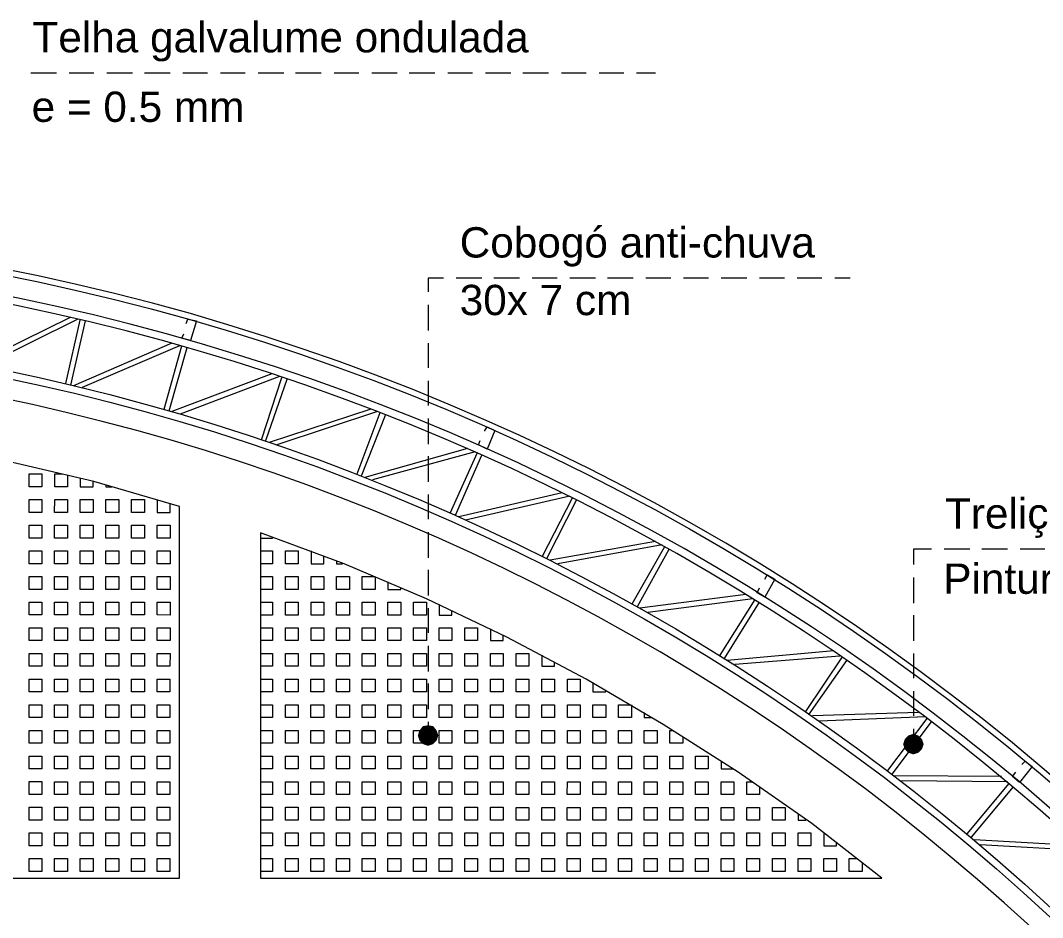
# Model space of a CAD drawing. Extents: x 3377 to 3790, y 1673 to 1846.
# Drawn here: x 3527.57 to 3532.64, y 1742.78 to 1747.22 of the extents above; entities that cross this region are included whole.
import ezdxf

# ---------------------------------------------------------------- set-up
doc = ezdxf.new("R2010")
doc.units = 0
doc.header["$LTSCALE"] = 2
doc.header["$PDMODE"] = 32
doc.layers.add('LCL - COTAS', color=30, linetype='Continuous')
doc.layers.add('PDF7_Text', color=7, linetype='Continuous')
doc.layers.add('PDF7_0', color=7, linetype='Continuous', true_color=0xc6c6c6)
doc.layers.add('PDF7_04-DETALHE', color=7, linetype='Continuous', true_color=0xc6c6c6)
doc.styles.add('Annotative', font='arial.ttf')
doc.styles.add('PDF Arial', font='arial.ttf')
doc.styles.add('ROMANS', font='arial.ttf')
doc.dimstyles.new('1-150', dxfattribs={"dimscale": 1.5, "dimtxt": 0.15, "dimasz": 0.1, "dimexe": 0.05, "dimexo": 0.1, "dimgap": 0.03, "dimtad": 1, "dimzin": 5, "dimdsep": 46, "dimtxsty": 'ROMANS', "dimblk": 'OBLIQUE', "dimcen": 0, "dimse1": 1, "dimse2": 1, "dimclrd": 256, "dimclre": 256, "dimclrt": 2, "dimadec": 0, "dimazin": 0, "dimtfac": 1, "dimtofl": 0, "dimtmove": 2, "dimatfit": 3, "dimldrblk": 'OBLIQUE', "dimfxl": 0.04, "dimtolj": 1, "dimtzin": 1, "dimarcsym": 0})

# ---------------------------------------------------------------- blocks, each defined once
blk = doc.blocks.new('_Oblique')
at = {"color": 0, "linetype": 'ByBlock', "lineweight": -2}
blk.add_line((-0.5, -0.5), (0.5, 0.5), dxfattribs=at)
blk = doc.blocks.new('*D907')
at = {"layer": 'Defpoints', "color": 0, "transparency": 16777216}
for p in [(3525.315, 1746.2033), (3544.1505, 1746.2033), (3543.6616, 1739.3724)]:
    blk.add_point(p, dxfattribs=at)
at = {"layer": 'LCL - COTAS', "lineweight": -2, "transparency": 16777216}
blk.add_line((3544.1505, 1739.3724), (3544.1505, 1746.2033), dxfattribs=at)
at = {"layer": 'LCL - COTAS', "lineweight": -2, "transparency": 16777216, "xscale": 0.15, "yscale": 0.15, "zscale": 0.15}
for p, rotation in [((3544.1505, 1746.2033), 90), ((3544.1505, 1739.3724), 270)]:
    blk.add_blockref('_Oblique', p, dxfattribs=dict(at, rotation=rotation))
at = {"layer": 'LCL - COTAS', "color": 2, "transparency": 16777216, "insert": (3543.9905, 1742.7879), "char_height": 0.225, "attachment_point": 5, "rotation": 90, "style": 'Annotative'}
blk.add_mtext('\\A1;6.83', dxfattribs=at)

msp = doc.modelspace()

# ---------------------------------------------------------------- linework, layer by layer
at = {"layer": 'PDF7_0', "color": 7, "lineweight": 0}
msp.add_lwpolyline([(3535.3855, 1740.0119), (3535.4109, 1740.0246, 0.281336), (3525.315, 1746.2033, 0.281573), (3515.2182, 1740.026), (3515.2436, 1740.0133, -0.281686), (3525.315, 1746.1737, -0.281456)], format="xyb", close=True, dxfattribs=at)
for points in [[(3535.1359, 1740.2658, 0.27384), (3525.315, 1746.0721, 0.27384), (3515.4933, 1740.2672), (3515.8402, 1740.0725, -0.27356), (3525.3149, 1745.6743, -0.273821), (3534.7846, 1740.0712), (3534.7381, 1740.1558), (3535.0893, 1740.3547), (3535.1359, 1740.2658), (3535.212, 1740.0712)], [(3535.0851, 1740.2828, 0.272189), (3525.315, 1746.0383, 0.272189), (3515.5441, 1740.2841), (3515.8276, 1740.1233, -0.272462), (3525.3149, 1745.7124), (3525.315, 1746.0383), (3525.3149, 1745.7124, -0.272294), (3534.8016, 1740.122)], [(3535.1866, 1740.0712), (3534.7846, 1740.0712), (3534.6704, 1740.0712, 0.272283), (3525.3149, 1745.5728, 0.272349), (3515.9545, 1740.0725), (3515.8402, 1740.0725), (3515.4425, 1740.0725)]]:
    msp.add_lwpolyline(points, format="xyb", dxfattribs=at)
for points in [[(3527.82, 1745.7503), (3527.346, 1745.5176)], [(3527.8581, 1745.7419), (3527.3883, 1745.5092)], [(3527.7988, 1745.4245), (3527.8708, 1745.7376)], [(3527.8242, 1745.4161), (3527.8961, 1745.7334)], [(3528.3955, 1745.7207), (3528.4039, 1745.7418), (3528.4462, 1745.7334), (3528.4166, 1745.6361), (3528.3743, 1745.6487), (3528.3828, 1745.6699)], [(3528.3235, 1745.6234), (3527.8369, 1745.4118)], [(3528.3616, 1745.6107), (3527.8792, 1745.4034)], [(3528.2854, 1745.2975), (3528.3743, 1745.6107)], [(3528.3108, 1745.2891), (3528.3997, 1745.6022)], [(3528.8186, 1745.471), (3528.3235, 1745.2848)], [(3528.8567, 1745.4583), (3528.3658, 1745.2721)], [(3528.7678, 1745.1452), (3528.8694, 1745.4541)], [(3528.7889, 1745.1409), (3528.8948, 1745.4456)], [(3529.3094, 1745.2975), (3528.8059, 1745.1325)], [(3529.3433, 1745.2848), (3528.844, 1745.1198)], [(3529.2417, 1744.9759), (3529.356, 1745.2805)], [(3529.2629, 1744.9674), (3529.3814, 1745.2678)], [(3529.8722, 1745.1874), (3529.8849, 1745.2086), (3529.923, 1745.1916), (3529.8849, 1745.0986), (3529.8426, 1745.1197), (3529.8511, 1745.1409)], [(3529.7876, 1745.1028), (3529.2798, 1744.959)], [(3529.8257, 1745.0859), (3529.3179, 1744.9463)], [(3529.7029, 1744.7812), (3529.8384, 1745.0816)], [(3529.7283, 1744.7727), (3529.8595, 1745.0689)], [(3530.2573, 1744.8827), (3529.7452, 1744.7643)], [(3530.2953, 1744.8658), (3529.7791, 1744.7473)], [(3530.1599, 1744.5696), (3530.308, 1744.8573)], [(3530.1811, 1744.5569), (3530.3292, 1744.8489)], [(3530.7185, 1744.6415), (3530.198, 1744.5484)], [(3530.7523, 1744.6246), (3530.2361, 1744.5315)], [(3530.6042, 1744.3326), (3530.765, 1744.6161)], [(3530.6296, 1744.3199), (3530.7862, 1744.6034)], [(3531.2601, 1744.4553), (3531.2728, 1744.4764), (3531.3109, 1744.4553), (3531.2601, 1744.3664), (3531.222, 1744.3876), (3531.2347, 1744.413)], [(3531.167, 1744.3791), (3530.6423, 1744.3114)], [(3531.2008, 1744.358), (3530.6804, 1744.2903)], [(3531.04, 1744.0787), (3531.2135, 1744.3537)], [(3531.0612, 1744.0618), (3531.2347, 1744.341)], [(3531.6028, 1744.0998), (3531.0739, 1744.0533)], [(3531.6324, 1744.0744), (3531.112, 1744.0321)], [(3531.4632, 1743.7994), (3531.6451, 1744.0702)], [(3531.4801, 1743.7867), (3531.6663, 1744.0533)], [(3532.0217, 1743.7951), (3531.497, 1743.7782)], [(3532.0556, 1743.774), (3531.5309, 1743.7528)], [(3531.8694, 1743.5074), (3532.064, 1743.7655)], [(3531.8905, 1743.4905), (3532.0852, 1743.7486)], [(3532.5337, 1743.537), (3532.5506, 1743.5539), (3532.5845, 1743.5285), (3532.521, 1743.4481), (3532.4872, 1743.4777), (3532.5041, 1743.4989)], [(3532.4321, 1743.4777), (3531.9032, 1743.482)], [(3532.4618, 1743.4523), (3531.9371, 1743.4566)], [(3532.2629, 1743.1942), (3532.4702, 1743.4439)], [(3532.284, 1743.1773), (3532.4914, 1743.4269)], [(3532.8214, 1743.1349), (3532.2967, 1743.1646)], [(3532.851, 1743.1096), (3532.3263, 1743.1392)]]:
    msp.add_lwpolyline(points, dxfattribs=at)
for points in [[(3522.264, 1744.8156), (3522.2638, 1742.9749), (3528.3614, 1742.9744), (3528.3615, 1744.8151), (3527.9384, 1744.9379), (3527.5068, 1745.0395), (3527.0752, 1745.1241), (3526.6351, 1745.1876), (3526.1993, 1745.2342), (3525.755, 1745.2639), (3525.3149, 1745.2724), (3524.8706, 1745.2639), (3524.4305, 1745.2343), (3523.9904, 1745.1878), (3523.5546, 1745.1244), (3523.1187, 1745.0398), (3522.6914, 1744.9382)], [(3531.8397, 1742.9742), (3531.4927, 1743.2451), (3531.1289, 1743.499), (3530.7565, 1743.736), (3530.3757, 1743.9602), (3529.9822, 1744.1676), (3529.5844, 1744.3581), (3529.1782, 1744.5316), (3528.7635, 1744.6839), (3528.7634, 1742.9744)]]:
    msp.add_lwpolyline(points, close=True, dxfattribs=at)
at = {"layer": 'PDF7_0', "color": 7, "transparency": 33554559}
for points in [[(3529.5928, 1743.681), (3529.5505, 1743.7064), (3529.5421, 1743.681)], [(3529.5674, 1743.7276), (3529.5928, 1743.681), (3529.5505, 1743.7064)], [(3529.5928, 1743.7318), (3529.5674, 1743.7276), (3529.5928, 1743.681)], [(3529.5928, 1743.681), (3529.6182, 1743.7276), (3529.5928, 1743.7318)], [(3529.6352, 1743.7064), (3529.5928, 1743.681), (3529.6182, 1743.7276)], [(3529.6436, 1743.681), (3529.6352, 1743.7064), (3529.5928, 1743.681)], [(3531.9963, 1743.6893), (3531.9709, 1743.6809), (3531.9963, 1743.6385)], [(3531.9963, 1743.6385), (3532.0217, 1743.6809), (3531.9963, 1743.6893)], [(3529.5421, 1743.681), (3529.5505, 1743.6556), (3529.5928, 1743.681)], [(3529.5505, 1743.6556), (3529.5928, 1743.681), (3529.5674, 1743.6387)], [(3529.5928, 1743.681), (3529.5674, 1743.6387), (3529.5928, 1743.6302)], [(3529.5928, 1743.6302), (3529.6182, 1743.6387), (3529.5928, 1743.681)], [(3529.6182, 1743.6387), (3529.5928, 1743.681), (3529.6351, 1743.6556)], [(3529.5928, 1743.681), (3529.6351, 1743.6556), (3529.6436, 1743.681)], [(3531.9963, 1743.6385), (3531.954, 1743.6639), (3531.9455, 1743.6386)], [(3531.9455, 1743.6386), (3531.954, 1743.6132), (3531.9963, 1743.6385)], [(3531.9709, 1743.6809), (3531.9963, 1743.6385), (3531.954, 1743.6639)], [(3531.954, 1743.6132), (3531.9963, 1743.6385), (3531.9709, 1743.5962)], [(3531.9963, 1743.6385), (3531.9709, 1743.5962), (3531.9963, 1743.5878)], [(3532.0386, 1743.6639), (3531.9963, 1743.6385), (3532.0217, 1743.6809)], [(3532.0471, 1743.6385), (3532.0386, 1743.6639), (3531.9963, 1743.6385)], [(3531.9963, 1743.5878), (3532.0217, 1743.5962), (3531.9963, 1743.6385)], [(3532.0217, 1743.5962), (3531.9963, 1743.6385), (3532.0386, 1743.6132)], [(3531.9963, 1743.6385), (3532.0386, 1743.6132), (3532.0471, 1743.6385)]]:
    msp.add_solid(points, dxfattribs=at)
at = {"layer": 'PDF7_04-DETALHE', "color": 7, "lineweight": 0}
for points in [[(3527.7524, 1746.9606), (3527.6254, 1746.9606)], [(3527.9385, 1746.9605), (3527.8158, 1746.9605)], [(3528.129, 1746.9605), (3528.002, 1746.9605)], [(3528.3151, 1746.9605), (3528.1882, 1746.9605)], [(3528.5013, 1746.9605), (3528.3786, 1746.9605)], [(3528.6875, 1746.9605), (3528.5648, 1746.9605)], [(3528.8779, 1746.9605), (3528.751, 1746.9605)], [(3529.0641, 1746.9605), (3528.9372, 1746.9605)], [(3529.2503, 1746.9605), (3529.1276, 1746.9605)], [(3529.4407, 1746.9604), (3529.3138, 1746.9604)], [(3529.6269, 1746.9604), (3529.5, 1746.9604)], [(3529.8131, 1746.9604), (3529.6904, 1746.9604)], [(3530.0035, 1746.9604), (3529.8766, 1746.9604)], [(3530.1897, 1746.9604), (3530.0627, 1746.9604)], [(3530.3759, 1746.9604), (3530.2532, 1746.9604)], [(3530.5621, 1746.9604), (3530.4394, 1746.9604)], [(3530.7186, 1746.9604), (3530.6255, 1746.9604)], [(3529.6692, 1745.9449), (3529.593, 1745.9449), (3529.593, 1745.8772)], [(3529.8596, 1745.9449), (3529.7326, 1745.9449)], [(3530.0458, 1745.9448), (3529.9188, 1745.9448)], [(3530.2319, 1745.9448), (3530.1092, 1745.9448)], [(3530.4224, 1745.9448), (3530.2954, 1745.9448)], [(3530.6085, 1745.9448), (3530.4816, 1745.9448)], [(3530.7947, 1745.9448), (3530.672, 1745.9448)], [(3530.9809, 1745.9448), (3530.8582, 1745.9448)], [(3531.1713, 1745.9448), (3531.0444, 1745.9448)], [(3531.3575, 1745.9448), (3531.2348, 1745.9448)], [(3531.5437, 1745.9447), (3531.421, 1745.9447)], [(3531.6833, 1745.9447), (3531.6072, 1745.9447)], [(3529.593, 1745.8137), (3529.593, 1745.6868)], [(3529.593, 1745.6233), (3529.593, 1745.5006)], [(3529.593, 1745.4371), (3529.5929, 1745.3144)], [(3529.5929, 1745.2509), (3529.5929, 1745.124)], [(3529.5929, 1745.0647), (3529.5929, 1744.9378)], [(3529.5929, 1744.8743), (3529.5929, 1744.7516)], [(3529.5929, 1744.6881), (3529.5929, 1744.5612)], [(3532.0852, 1744.6033), (3531.9964, 1744.6033), (3531.9964, 1744.5272)], [(3532.2757, 1744.6033), (3532.1487, 1744.6033)], [(3532.4618, 1744.6033), (3532.3349, 1744.6033)], [(3532.648, 1744.6033), (3532.5253, 1744.6033)], [(3529.5929, 1744.5019), (3529.5929, 1744.375)], [(3531.9964, 1744.4637), (3531.9964, 1744.3367)], [(3529.5929, 1744.3115), (3529.5929, 1744.1888)], [(3531.9964, 1744.2775), (3531.9964, 1744.1506)], [(3529.5929, 1744.1253), (3529.5929, 1743.9984)], [(3531.9963, 1744.0871), (3531.9963, 1743.9644)], [(3529.5929, 1743.9391), (3529.5928, 1743.8122)], [(3531.9963, 1743.9009), (3531.9963, 1743.7782)], [(3529.5928, 1743.7487), (3529.5928, 1743.681)], [(3531.9963, 1743.7147), (3531.9963, 1743.6385)]]:
    msp.add_lwpolyline(points, dxfattribs=at)
at = {"layer": 'PDF7_04-DETALHE', "lineweight": 0}
for points in [[(3527.6803, 1744.976), (3527.6803, 1744.9125), (3527.6168, 1744.9125), (3527.6168, 1744.976)], [(3527.6803, 1744.849), (3527.6803, 1744.7856), (3527.6168, 1744.7856), (3527.6168, 1744.849)], [(3527.8072, 1744.849), (3527.8072, 1744.7856), (3527.7437, 1744.7856), (3527.7438, 1744.849)], [(3527.9342, 1744.849), (3527.9342, 1744.7856), (3527.8707, 1744.7856), (3527.8707, 1744.849)], [(3528.0611, 1744.849), (3528.0611, 1744.7855), (3527.9976, 1744.7855), (3527.9976, 1744.849)], [(3528.1881, 1744.849), (3528.1881, 1744.7855), (3528.1246, 1744.7855), (3528.1246, 1744.849)], [(3527.6803, 1744.7221), (3527.6803, 1744.6586), (3527.6168, 1744.6586), (3527.6168, 1744.7221)], [(3527.8072, 1744.7221), (3527.8072, 1744.6586), (3527.7437, 1744.6586), (3527.7437, 1744.7221)], [(3527.9342, 1744.7221), (3527.9342, 1744.6586), (3527.8707, 1744.6586), (3527.8707, 1744.7221)], [(3528.0611, 1744.7221), (3528.0611, 1744.6586), (3527.9976, 1744.6586), (3527.9976, 1744.7221)], [(3528.188, 1744.7221), (3528.188, 1744.6586), (3528.1246, 1744.6586), (3528.1246, 1744.7221)], [(3528.315, 1744.7221), (3528.315, 1744.6586), (3528.2515, 1744.6586), (3528.2515, 1744.7221)], [(3527.6803, 1744.5952), (3527.6803, 1744.5317), (3527.6168, 1744.5317), (3527.6168, 1744.5952)], [(3527.8072, 1744.5951), (3527.8072, 1744.5317), (3527.7437, 1744.5317), (3527.7437, 1744.5951)], [(3527.9342, 1744.5951), (3527.9341, 1744.5317), (3527.8707, 1744.5317), (3527.8707, 1744.5951)], [(3528.0611, 1744.5951), (3528.0611, 1744.5317), (3527.9976, 1744.5317), (3527.9976, 1744.5951)], [(3528.188, 1744.5951), (3528.188, 1744.5316), (3528.1246, 1744.5317), (3528.1246, 1744.5951)], [(3528.315, 1744.5951), (3528.315, 1744.5316), (3528.2515, 1744.5316), (3528.2515, 1744.5951)], [(3528.9497, 1744.5951), (3528.9497, 1744.5316), (3528.8862, 1744.5316), (3528.8862, 1744.5951)], [(3527.6803, 1744.4682), (3527.6802, 1744.4047), (3527.6168, 1744.4047), (3527.6168, 1744.4682)], [(3527.8072, 1744.4682), (3527.8072, 1744.4047), (3527.7437, 1744.4047), (3527.7437, 1744.4682)], [(3527.9341, 1744.4682), (3527.9341, 1744.4047), (3527.8707, 1744.4047), (3527.8707, 1744.4682)], [(3528.0611, 1744.4682), (3528.0611, 1744.4047), (3527.9976, 1744.4047), (3527.9976, 1744.4682)], [(3528.188, 1744.4682), (3528.188, 1744.4047), (3528.1246, 1744.4047), (3528.1246, 1744.4682)], [(3528.315, 1744.4682), (3528.315, 1744.4047), (3528.2515, 1744.4047), (3528.2515, 1744.4682)], [(3528.9497, 1744.4681), (3528.9497, 1744.4047), (3528.8862, 1744.4047), (3528.8862, 1744.4681)], [(3529.0766, 1744.4681), (3529.0766, 1744.4046), (3529.0132, 1744.4046), (3529.0132, 1744.4681)], [(3529.2036, 1744.4681), (3529.2036, 1744.4046), (3529.1401, 1744.4046), (3529.1401, 1744.4681)], [(3527.6802, 1744.3413), (3527.6802, 1744.2778), (3527.6168, 1744.2778), (3527.6168, 1744.3413)], [(3527.8072, 1744.3413), (3527.8072, 1744.2778), (3527.7437, 1744.2778), (3527.7437, 1744.3413)], [(3527.9341, 1744.3412), (3527.9341, 1744.2778), (3527.8707, 1744.2778), (3527.8707, 1744.3413)], [(3528.0611, 1744.3412), (3528.0611, 1744.2778), (3527.9976, 1744.2778), (3527.9976, 1744.3412)], [(3528.188, 1744.3412), (3528.188, 1744.2778), (3528.1245, 1744.2778), (3528.1246, 1744.3412)], [(3528.315, 1744.3412), (3528.315, 1744.2777), (3528.2515, 1744.2778), (3528.2515, 1744.3412)], [(3528.9497, 1744.3412), (3528.9497, 1744.2777), (3528.8862, 1744.2777), (3528.8862, 1744.3412)], [(3529.0766, 1744.3412), (3529.0766, 1744.2777), (3529.0132, 1744.2777), (3529.0132, 1744.3412)], [(3529.2036, 1744.3412), (3529.2036, 1744.2777), (3529.1401, 1744.2777), (3529.1401, 1744.3412)], [(3529.3305, 1744.3412), (3529.3305, 1744.2777), (3529.267, 1744.2777), (3529.2671, 1744.3412)], [(3529.4575, 1744.3411), (3529.4575, 1744.2777), (3529.394, 1744.2777), (3529.394, 1744.3411)], [(3529.5844, 1744.3411), (3529.5844, 1744.2777), (3529.5209, 1744.2777), (3529.5209, 1744.3411)], [(3527.6802, 1744.2143), (3527.6802, 1744.1508), (3527.6168, 1744.1509), (3527.6168, 1744.2143)], [(3527.8072, 1744.2143), (3527.8072, 1744.1508), (3527.7437, 1744.1508), (3527.7437, 1744.2143)], [(3527.9341, 1744.2143), (3527.9341, 1744.1508), (3527.8706, 1744.1508), (3527.8707, 1744.2143)], [(3528.0611, 1744.2143), (3528.0611, 1744.1508), (3527.9976, 1744.1508), (3527.9976, 1744.2143)], [(3528.188, 1744.2143), (3528.188, 1744.1508), (3528.1245, 1744.1508), (3528.1245, 1744.2143)], [(3528.315, 1744.2143), (3528.315, 1744.1508), (3528.2515, 1744.1508), (3528.2515, 1744.2143)], [(3528.9497, 1744.2142), (3528.9497, 1744.1508), (3528.8862, 1744.1508), (3528.8862, 1744.2142)], [(3529.0766, 1744.2142), (3529.0766, 1744.1508), (3529.0132, 1744.1508), (3529.0132, 1744.2142)], [(3529.2036, 1744.2142), (3529.2036, 1744.1507), (3529.1401, 1744.1507), (3529.1401, 1744.2142)], [(3529.3305, 1744.2142), (3529.3305, 1744.1507), (3529.267, 1744.1507), (3529.267, 1744.2142)], [(3529.4575, 1744.2142), (3529.4575, 1744.1507), (3529.394, 1744.1507), (3529.394, 1744.2142)], [(3529.5844, 1744.2142), (3529.5844, 1744.1507), (3529.5209, 1744.1507), (3529.5209, 1744.2142)], [(3529.7114, 1744.2142), (3529.7113, 1744.1507), (3529.6479, 1744.1507), (3529.6479, 1744.2142)], [(3529.8383, 1744.2142), (3529.8383, 1744.1507), (3529.7748, 1744.1507), (3529.7748, 1744.2142)], [(3527.6802, 1744.0874), (3527.6802, 1744.0239), (3527.6168, 1744.0239), (3527.6168, 1744.0874)], [(3527.8072, 1744.0874), (3527.8072, 1744.0239), (3527.7437, 1744.0239), (3527.7437, 1744.0874)], [(3527.9341, 1744.0874), (3527.9341, 1744.0239), (3527.8706, 1744.0239), (3527.8706, 1744.0874)], [(3528.0611, 1744.0873), (3528.0611, 1744.0239), (3527.9976, 1744.0239), (3527.9976, 1744.0874)], [(3528.188, 1744.0873), (3528.188, 1744.0239), (3528.1245, 1744.0239), (3528.1245, 1744.0873)], [(3528.315, 1744.0873), (3528.3149, 1744.0239), (3528.2515, 1744.0239), (3528.2515, 1744.0873)], [(3528.9497, 1744.0873), (3528.9497, 1744.0238), (3528.8862, 1744.0238), (3528.8862, 1744.0873)], [(3529.0766, 1744.0873), (3529.0766, 1744.0238), (3529.0131, 1744.0238), (3529.0131, 1744.0873)], [(3529.2036, 1744.0873), (3529.2036, 1744.0238), (3529.1401, 1744.0238), (3529.1401, 1744.0873)], [(3529.3305, 1744.0873), (3529.3305, 1744.0238), (3529.267, 1744.0238), (3529.267, 1744.0873)], [(3529.4575, 1744.0873), (3529.4574, 1744.0238), (3529.394, 1744.0238), (3529.394, 1744.0873)], [(3529.5844, 1744.0872), (3529.5844, 1744.0238), (3529.5209, 1744.0238), (3529.5209, 1744.0873)], [(3529.7113, 1744.0872), (3529.7113, 1744.0238), (3529.6479, 1744.0238), (3529.6479, 1744.0872)], [(3529.8383, 1744.0872), (3529.8383, 1744.0238), (3529.7748, 1744.0238), (3529.7748, 1744.0872)], [(3529.9652, 1744.0872), (3529.9652, 1744.0237), (3529.9018, 1744.0238), (3529.9018, 1744.0872)], [(3530.0922, 1744.0872), (3530.0922, 1744.0237), (3530.0287, 1744.0237), (3530.0287, 1744.0872)], [(3527.6802, 1743.9604), (3527.6802, 1743.897), (3527.6167, 1743.897), (3527.6167, 1743.9604)], [(3527.8072, 1743.9604), (3527.8072, 1743.8969), (3527.7437, 1743.897), (3527.7437, 1743.9604)], [(3527.9341, 1743.9604), (3527.9341, 1743.8969), (3527.8706, 1743.8969), (3527.8706, 1743.9604)], [(3528.0611, 1743.9604), (3528.061, 1743.8969), (3527.9976, 1743.8969), (3527.9976, 1743.9604)], [(3528.188, 1743.9604), (3528.188, 1743.8969), (3528.1245, 1743.8969), (3528.1245, 1743.9604)], [(3528.3149, 1743.9604), (3528.3149, 1743.8969), (3528.2515, 1743.8969), (3528.2515, 1743.9604)], [(3528.9497, 1743.9603), (3528.9497, 1743.8969), (3528.8862, 1743.8969), (3528.8862, 1743.9603)], [(3529.0766, 1743.9603), (3529.0766, 1743.8969), (3529.0131, 1743.8969), (3529.0131, 1743.9603)], [(3529.2036, 1743.9603), (3529.2036, 1743.8969), (3529.1401, 1743.8969), (3529.1401, 1743.9603)], [(3529.3305, 1743.9603), (3529.3305, 1743.8968), (3529.267, 1743.8969), (3529.267, 1743.9603)], [(3529.4574, 1743.9603), (3529.4574, 1743.8968), (3529.394, 1743.8968), (3529.394, 1743.9603)], [(3529.5844, 1743.9603), (3529.5844, 1743.8968), (3529.5209, 1743.8968), (3529.5209, 1743.9603)], [(3529.7113, 1743.9603), (3529.7113, 1743.8968), (3529.6479, 1743.8968), (3529.6479, 1743.9603)], [(3529.8383, 1743.9603), (3529.8383, 1743.8968), (3529.7748, 1743.8968), (3529.7748, 1743.9603)], [(3529.9652, 1743.9603), (3529.9652, 1743.8968), (3529.9017, 1743.8968), (3529.9018, 1743.9603)], [(3530.0922, 1743.9603), (3530.0922, 1743.8968), (3530.0287, 1743.8968), (3530.0287, 1743.9603)], [(3530.2191, 1743.9603), (3530.2191, 1743.8968), (3530.1556, 1743.8968), (3530.1556, 1743.9603)], [(3530.3461, 1743.9603), (3530.3461, 1743.8968), (3530.2826, 1743.8968), (3530.2826, 1743.9603)], [(3527.6802, 1743.8335), (3527.6802, 1743.77), (3527.6167, 1743.77), (3527.6167, 1743.8335)], [(3527.8072, 1743.8335), (3527.8072, 1743.77), (3527.7437, 1743.77), (3527.7437, 1743.8335)], [(3527.9341, 1743.8335), (3527.9341, 1743.77), (3527.8706, 1743.77), (3527.8706, 1743.8335)], [(3528.061, 1743.8335), (3528.061, 1743.77), (3527.9976, 1743.77), (3527.9976, 1743.8335)], [(3528.188, 1743.8335), (3528.188, 1743.77), (3528.1245, 1743.77), (3528.1245, 1743.8335)], [(3528.3149, 1743.8334), (3528.3149, 1743.77), (3528.2515, 1743.77), (3528.2515, 1743.8334)], [(3528.9497, 1743.8334), (3528.9497, 1743.7699), (3528.8862, 1743.7699), (3528.8862, 1743.8334)], [(3529.0766, 1743.8334), (3529.0766, 1743.7699), (3529.0131, 1743.7699), (3529.0131, 1743.8334)], [(3529.2035, 1743.8334), (3529.2035, 1743.7699), (3529.1401, 1743.7699), (3529.1401, 1743.8334)], [(3529.3305, 1743.8334), (3529.3305, 1743.7699), (3529.267, 1743.7699), (3529.267, 1743.8334)], [(3529.4574, 1743.8334), (3529.4574, 1743.7699), (3529.394, 1743.7699), (3529.394, 1743.8334)], [(3529.5844, 1743.8334), (3529.5844, 1743.7699), (3529.5209, 1743.7699), (3529.5209, 1743.8334)], [(3529.7113, 1743.8333), (3529.7113, 1743.7699), (3529.6478, 1743.7699), (3529.6479, 1743.8334)], [(3529.8383, 1743.8333), (3529.8383, 1743.7699), (3529.7748, 1743.7699), (3529.7748, 1743.8333)], [(3529.9652, 1743.8333), (3529.9652, 1743.7699), (3529.9017, 1743.7699), (3529.9017, 1743.8333)], [(3530.0922, 1743.8333), (3530.0922, 1743.7699), (3530.0287, 1743.7699), (3530.0287, 1743.8333)], [(3530.2191, 1743.8333), (3530.2191, 1743.7698), (3530.1556, 1743.7698), (3530.1556, 1743.8333)], [(3530.346, 1743.8333), (3530.346, 1743.7698), (3530.2826, 1743.7698), (3530.2826, 1743.8333)], [(3530.473, 1743.8333), (3530.473, 1743.7698), (3530.4095, 1743.7698), (3530.4095, 1743.8333)], [(3527.6802, 1743.7065), (3527.6802, 1743.6431), (3527.6167, 1743.6431), (3527.6167, 1743.7065)], [(3527.8071, 1743.7065), (3527.8071, 1743.6431), (3527.7437, 1743.6431), (3527.7437, 1743.7065)], [(3527.9341, 1743.7065), (3527.9341, 1743.6431), (3527.8706, 1743.6431), (3527.8706, 1743.7065)], [(3528.061, 1743.7065), (3528.061, 1743.643), (3527.9976, 1743.643), (3527.9976, 1743.7065)], [(3528.188, 1743.7065), (3528.188, 1743.643), (3528.1245, 1743.643), (3528.1245, 1743.7065)], [(3528.3149, 1743.7065), (3528.3149, 1743.643), (3528.2514, 1743.643), (3528.2515, 1743.7065)], [(3528.9496, 1743.7065), (3528.9496, 1743.643), (3528.8862, 1743.643), (3528.8862, 1743.7065)], [(3529.0766, 1743.7064), (3529.0766, 1743.643), (3529.0131, 1743.643), (3529.0131, 1743.7065)], [(3529.2035, 1743.7064), (3529.2035, 1743.643), (3529.1401, 1743.643), (3529.1401, 1743.7064)], [(3529.3305, 1743.7064), (3529.3305, 1743.643), (3529.267, 1743.643), (3529.267, 1743.7064)], [(3529.4574, 1743.7064), (3529.4574, 1743.6429), (3529.394, 1743.643), (3529.394, 1743.7064)], [(3529.5844, 1743.7064), (3529.5844, 1743.6429), (3529.5209, 1743.6429), (3529.5209, 1743.7064)], [(3529.7113, 1743.7064), (3529.7113, 1743.6429), (3529.6478, 1743.6429), (3529.6478, 1743.7064)], [(3529.8383, 1743.7064), (3529.8383, 1743.6429), (3529.7748, 1743.6429), (3529.7748, 1743.7064)], [(3529.9652, 1743.7064), (3529.9652, 1743.6429), (3529.9017, 1743.6429), (3529.9017, 1743.7064)], [(3530.0922, 1743.7064), (3530.0921, 1743.6429), (3530.0287, 1743.6429), (3530.0287, 1743.7064)], [(3530.2191, 1743.7064), (3530.2191, 1743.6429), (3530.1556, 1743.6429), (3530.1556, 1743.7064)], [(3530.346, 1743.7064), (3530.346, 1743.6429), (3530.2826, 1743.6429), (3530.2826, 1743.7064)], [(3530.473, 1743.7064), (3530.473, 1743.6429), (3530.4095, 1743.6429), (3530.4095, 1743.7064)], [(3530.5999, 1743.7063), (3530.5999, 1743.6429), (3530.5365, 1743.6429), (3530.5365, 1743.7063)], [(3530.7269, 1743.7063), (3530.7269, 1743.6429), (3530.6634, 1743.6429), (3530.6634, 1743.7063)], [(3527.6802, 1743.5796), (3527.6802, 1743.5161), (3527.6167, 1743.5161), (3527.6167, 1743.5796)], [(3527.8071, 1743.5796), (3527.8071, 1743.5161), (3527.7437, 1743.5161), (3527.7437, 1743.5796)], [(3527.9341, 1743.5796), (3527.9341, 1743.5161), (3527.8706, 1743.5161), (3527.8706, 1743.5796)], [(3528.061, 1743.5796), (3528.061, 1743.5161), (3527.9976, 1743.5161), (3527.9976, 1743.5796)], [(3528.188, 1743.5796), (3528.188, 1743.5161), (3528.1245, 1743.5161), (3528.1245, 1743.5796)], [(3528.3149, 1743.5796), (3528.3149, 1743.5161), (3528.2514, 1743.5161), (3528.2514, 1743.5796)], [(3528.9496, 1743.5795), (3528.9496, 1743.516), (3528.8862, 1743.516), (3528.8862, 1743.5795)], [(3529.0766, 1743.5795), (3529.0766, 1743.516), (3529.0131, 1743.516), (3529.0131, 1743.5795)], [(3529.2035, 1743.5795), (3529.2035, 1743.516), (3529.1401, 1743.516), (3529.1401, 1743.5795)], [(3529.3305, 1743.5795), (3529.3305, 1743.516), (3529.267, 1743.516), (3529.267, 1743.5795)], [(3529.4574, 1743.5795), (3529.4574, 1743.516), (3529.3939, 1743.516), (3529.3939, 1743.5795)], [(3529.5844, 1743.5795), (3529.5844, 1743.516), (3529.5209, 1743.516), (3529.5209, 1743.5795)], [(3529.7113, 1743.5795), (3529.7113, 1743.516), (3529.6478, 1743.516), (3529.6478, 1743.5795)], [(3529.8383, 1743.5795), (3529.8382, 1743.516), (3529.7748, 1743.516), (3529.7748, 1743.5795)], [(3529.9652, 1743.5794), (3529.9652, 1743.516), (3529.9017, 1743.516), (3529.9017, 1743.5794)], [(3530.0921, 1743.5794), (3530.0921, 1743.516), (3530.0287, 1743.516), (3530.0287, 1743.5794)], [(3530.2191, 1743.5794), (3530.2191, 1743.516), (3530.1556, 1743.516), (3530.1556, 1743.5794)], [(3530.346, 1743.5794), (3530.346, 1743.5159), (3530.2826, 1743.5159), (3530.2826, 1743.5794)], [(3530.473, 1743.5794), (3530.473, 1743.5159), (3530.4095, 1743.5159), (3530.4095, 1743.5794)], [(3530.5999, 1743.5794), (3530.5999, 1743.5159), (3530.5364, 1743.5159), (3530.5364, 1743.5794)], [(3530.7269, 1743.5794), (3530.7269, 1743.5159), (3530.6634, 1743.5159), (3530.6634, 1743.5794)], [(3530.8538, 1743.5794), (3530.8538, 1743.5159), (3530.7903, 1743.5159), (3530.7903, 1743.5794)], [(3530.9808, 1743.5794), (3530.9808, 1743.5159), (3530.9173, 1743.5159), (3530.9173, 1743.5794)], [(3527.6802, 1743.4527), (3527.6802, 1743.3892), (3527.6167, 1743.3892), (3527.6167, 1743.4527)], [(3527.8071, 1743.4526), (3527.8071, 1743.3892), (3527.7437, 1743.3892), (3527.7437, 1743.4526)], [(3527.9341, 1743.4526), (3527.9341, 1743.3892), (3527.8706, 1743.3892), (3527.8706, 1743.4526)], [(3528.061, 1743.4526), (3528.061, 1743.3892), (3527.9975, 1743.3892), (3527.9975, 1743.4526)], [(3528.188, 1743.4526), (3528.188, 1743.3891), (3528.1245, 1743.3891), (3528.1245, 1743.4526)], [(3528.3149, 1743.4526), (3528.3149, 1743.3891), (3528.2514, 1743.3891), (3528.2514, 1743.4526)], [(3528.9496, 1743.4526), (3528.9496, 1743.3891), (3528.8862, 1743.3891), (3528.8862, 1743.4526)], [(3529.0766, 1743.4526), (3529.0766, 1743.3891), (3529.0131, 1743.3891), (3529.0131, 1743.4526)], [(3529.2035, 1743.4525), (3529.2035, 1743.3891), (3529.14, 1743.3891), (3529.14, 1743.4526)], [(3529.3305, 1743.4525), (3529.3305, 1743.3891), (3529.267, 1743.3891), (3529.267, 1743.4525)], [(3529.4574, 1743.4525), (3529.4574, 1743.3891), (3529.3939, 1743.3891), (3529.3939, 1743.4525)], [(3529.5844, 1743.4525), (3529.5844, 1743.3891), (3529.5209, 1743.3891), (3529.5209, 1743.4525)], [(3529.7113, 1743.4525), (3529.7113, 1743.389), (3529.6478, 1743.389), (3529.6478, 1743.4525)], [(3529.8382, 1743.4525), (3529.8382, 1743.389), (3529.7748, 1743.389), (3529.7748, 1743.4525)], [(3529.9652, 1743.4525), (3529.9652, 1743.389), (3529.9017, 1743.389), (3529.9017, 1743.4525)], [(3530.0921, 1743.4525), (3530.0921, 1743.389), (3530.0287, 1743.389), (3530.0287, 1743.4525)], [(3530.2191, 1743.4525), (3530.2191, 1743.389), (3530.1556, 1743.389), (3530.1556, 1743.4525)], [(3530.346, 1743.4525), (3530.346, 1743.389), (3530.2825, 1743.389), (3530.2826, 1743.4525)], [(3530.473, 1743.4525), (3530.473, 1743.389), (3530.4095, 1743.389), (3530.4095, 1743.4525)], [(3530.5999, 1743.4525), (3530.5999, 1743.389), (3530.5364, 1743.389), (3530.5364, 1743.4525)], [(3530.7269, 1743.4524), (3530.7269, 1743.389), (3530.6634, 1743.389), (3530.6634, 1743.4525)], [(3530.8538, 1743.4524), (3530.8538, 1743.389), (3530.7903, 1743.389), (3530.7903, 1743.4524)], [(3530.9807, 1743.4524), (3530.9807, 1743.389), (3530.9173, 1743.389), (3530.9173, 1743.4524)], [(3531.1077, 1743.4524), (3531.1077, 1743.3889), (3531.0442, 1743.389), (3531.0442, 1743.4524)], [(3527.6802, 1743.3257), (3527.6802, 1743.2622), (3527.6167, 1743.2622), (3527.6167, 1743.3257)], [(3527.8071, 1743.3257), (3527.8071, 1743.2622), (3527.7436, 1743.2622), (3527.7436, 1743.3257)], [(3527.9341, 1743.3257), (3527.9341, 1743.2622), (3527.8706, 1743.2622), (3527.8706, 1743.3257)], [(3528.061, 1743.3257), (3528.061, 1743.2622), (3527.9975, 1743.2622), (3527.9975, 1743.3257)], [(3528.188, 1743.3257), (3528.188, 1743.2622), (3528.1245, 1743.2622), (3528.1245, 1743.3257)], [(3528.3149, 1743.3257), (3528.3149, 1743.2622), (3528.2514, 1743.2622), (3528.2514, 1743.3257)], [(3528.9496, 1743.3256), (3528.9496, 1743.2621), (3528.8861, 1743.2622), (3528.8862, 1743.3256)], [(3529.0766, 1743.3256), (3529.0766, 1743.2621), (3529.0131, 1743.2621), (3529.0131, 1743.3256)], [(3529.2035, 1743.3256), (3529.2035, 1743.2621), (3529.14, 1743.2621), (3529.14, 1743.3256)], [(3529.3305, 1743.3256), (3529.3305, 1743.2621), (3529.267, 1743.2621), (3529.267, 1743.3256)], [(3529.4574, 1743.3256), (3529.4574, 1743.2621), (3529.3939, 1743.2621), (3529.3939, 1743.3256)], [(3529.5843, 1743.3256), (3529.5843, 1743.2621), (3529.5209, 1743.2621), (3529.5209, 1743.3256)], [(3529.7113, 1743.3256), (3529.7113, 1743.2621), (3529.6478, 1743.2621), (3529.6478, 1743.3256)], [(3529.8382, 1743.3256), (3529.8382, 1743.2621), (3529.7748, 1743.2621), (3529.7748, 1743.3256)], [(3529.9652, 1743.3256), (3529.9652, 1743.2621), (3529.9017, 1743.2621), (3529.9017, 1743.3256)], [(3530.0921, 1743.3255), (3530.0921, 1743.2621), (3530.0286, 1743.2621), (3530.0287, 1743.3255)], [(3530.2191, 1743.3255), (3530.2191, 1743.2621), (3530.1556, 1743.2621), (3530.1556, 1743.3255)], [(3530.346, 1743.3255), (3530.346, 1743.2621), (3530.2825, 1743.2621), (3530.2825, 1743.3255)], [(3530.473, 1743.3255), (3530.473, 1743.262), (3530.4095, 1743.2621), (3530.4095, 1743.3255)], [(3530.5999, 1743.3255), (3530.5999, 1743.262), (3530.5364, 1743.262), (3530.5364, 1743.3255)], [(3530.7268, 1743.3255), (3530.7268, 1743.262), (3530.6634, 1743.262), (3530.6634, 1743.3255)], [(3530.8538, 1743.3255), (3530.8538, 1743.262), (3530.7903, 1743.262), (3530.7903, 1743.3255)], [(3530.9807, 1743.3255), (3530.9807, 1743.262), (3530.9173, 1743.262), (3530.9173, 1743.3255)], [(3531.1077, 1743.3255), (3531.1077, 1743.262), (3531.0442, 1743.262), (3531.0442, 1743.3255)], [(3531.2346, 1743.3255), (3531.2346, 1743.262), (3531.1712, 1743.262), (3531.1712, 1743.3255)], [(3531.3616, 1743.3255), (3531.3616, 1743.262), (3531.2981, 1743.262), (3531.2981, 1743.3255)], [(3527.6802, 1743.1988), (3527.6802, 1743.1353), (3527.6167, 1743.1353), (3527.6167, 1743.1988)], [(3527.8071, 1743.1988), (3527.8071, 1743.1353), (3527.7436, 1743.1353), (3527.7436, 1743.1988)], [(3527.9341, 1743.1987), (3527.9341, 1743.1353), (3527.8706, 1743.1353), (3527.8706, 1743.1987)], [(3528.061, 1743.1987), (3528.061, 1743.1353), (3527.9975, 1743.1353), (3527.9975, 1743.1987)], [(3528.1879, 1743.1987), (3528.1879, 1743.1353), (3528.1245, 1743.1353), (3528.1245, 1743.1987)], [(3528.3149, 1743.1987), (3528.3149, 1743.1352), (3528.2514, 1743.1353), (3528.2514, 1743.1987)], [(3528.9496, 1743.1987), (3528.9496, 1743.1352), (3528.8861, 1743.1352), (3528.8861, 1743.1987)], [(3529.0766, 1743.1987), (3529.0766, 1743.1352), (3529.0131, 1743.1352), (3529.0131, 1743.1987)], [(3529.2035, 1743.1987), (3529.2035, 1743.1352), (3529.14, 1743.1352), (3529.14, 1743.1987)], [(3529.3304, 1743.1987), (3529.3304, 1743.1352), (3529.267, 1743.1352), (3529.267, 1743.1987)], [(3529.4574, 1743.1986), (3529.4574, 1743.1352), (3529.3939, 1743.1352), (3529.3939, 1743.1986)], [(3529.5843, 1743.1986), (3529.5843, 1743.1352), (3529.5209, 1743.1352), (3529.5209, 1743.1986)], [(3529.7113, 1743.1986), (3529.7113, 1743.1352), (3529.6478, 1743.1352), (3529.6478, 1743.1986)], [(3529.8382, 1743.1986), (3529.8382, 1743.1351), (3529.7748, 1743.1351), (3529.7748, 1743.1986)], [(3529.9652, 1743.1986), (3529.9652, 1743.1351), (3529.9017, 1743.1351), (3529.9017, 1743.1986)], [(3530.0921, 1743.1986), (3530.0921, 1743.1351), (3530.0286, 1743.1351), (3530.0286, 1743.1986)], [(3530.2191, 1743.1986), (3530.2191, 1743.1351), (3530.1556, 1743.1351), (3530.1556, 1743.1986)], [(3530.346, 1743.1986), (3530.346, 1743.1351), (3530.2825, 1743.1351), (3530.2825, 1743.1986)], [(3530.473, 1743.1986), (3530.4729, 1743.1351), (3530.4095, 1743.1351), (3530.4095, 1743.1986)], [(3530.5999, 1743.1986), (3530.5999, 1743.1351), (3530.5364, 1743.1351), (3530.5364, 1743.1986)], [(3530.7268, 1743.1986), (3530.7268, 1743.1351), (3530.6634, 1743.1351), (3530.6634, 1743.1986)], [(3530.8538, 1743.1985), (3530.8538, 1743.1351), (3530.7903, 1743.1351), (3530.7903, 1743.1986)], [(3530.9807, 1743.1985), (3530.9807, 1743.1351), (3530.9173, 1743.1351), (3530.9173, 1743.1985)], [(3531.1077, 1743.1985), (3531.1077, 1743.1351), (3531.0442, 1743.1351), (3531.0442, 1743.1985)], [(3531.2346, 1743.1985), (3531.2346, 1743.1351), (3531.1711, 1743.1351), (3531.1711, 1743.1985)], [(3531.3616, 1743.1985), (3531.3616, 1743.135), (3531.2981, 1743.135), (3531.2981, 1743.1985)], [(3531.4885, 1743.1985), (3531.4885, 1743.135), (3531.425, 1743.135), (3531.425, 1743.1985)], [(3527.6802, 1743.0718), (3527.6802, 1743.0083), (3527.6167, 1743.0083), (3527.6167, 1743.0718)], [(3527.8071, 1743.0718), (3527.8071, 1743.0083), (3527.7436, 1743.0083), (3527.7436, 1743.0718)], [(3527.934, 1743.0718), (3527.934, 1743.0083), (3527.8706, 1743.0083), (3527.8706, 1743.0718)], [(3528.061, 1743.0718), (3528.061, 1743.0083), (3527.9975, 1743.0083), (3527.9975, 1743.0718)], [(3528.1879, 1743.0718), (3528.1879, 1743.0083), (3528.1245, 1743.0083), (3528.1245, 1743.0718)], [(3528.3149, 1743.0718), (3528.3149, 1743.0083), (3528.2514, 1743.0083), (3528.2514, 1743.0718)], [(3528.9496, 1743.0717), (3528.9496, 1743.0083), (3528.8861, 1743.0083), (3528.8861, 1743.0717)], [(3529.0766, 1743.0717), (3529.0765, 1743.0083), (3529.0131, 1743.0083), (3529.0131, 1743.0717)], [(3529.2035, 1743.0717), (3529.2035, 1743.0082), (3529.14, 1743.0082), (3529.14, 1743.0717)], [(3529.3304, 1743.0717), (3529.3304, 1743.0082), (3529.267, 1743.0082), (3529.267, 1743.0717)], [(3529.4574, 1743.0717), (3529.4574, 1743.0082), (3529.3939, 1743.0082), (3529.3939, 1743.0717)], [(3529.5843, 1743.0717), (3529.5843, 1743.0082), (3529.5209, 1743.0082), (3529.5209, 1743.0717)], [(3529.7113, 1743.0717), (3529.7113, 1743.0082), (3529.6478, 1743.0082), (3529.6478, 1743.0717)], [(3529.8382, 1743.0717), (3529.8382, 1743.0082), (3529.7747, 1743.0082), (3529.7747, 1743.0717)], [(3529.9652, 1743.0717), (3529.9652, 1743.0082), (3529.9017, 1743.0082), (3529.9017, 1743.0717)], [(3530.0921, 1743.0717), (3530.0921, 1743.0082), (3530.0286, 1743.0082), (3530.0286, 1743.0717)], [(3530.2191, 1743.0716), (3530.219, 1743.0082), (3530.1556, 1743.0082), (3530.1556, 1743.0717)], [(3530.346, 1743.0716), (3530.346, 1743.0082), (3530.2825, 1743.0082), (3530.2825, 1743.0716)], [(3530.4729, 1743.0716), (3530.4729, 1743.0082), (3530.4095, 1743.0082), (3530.4095, 1743.0716)], [(3530.5999, 1743.0716), (3530.5999, 1743.0081), (3530.5364, 1743.0082), (3530.5364, 1743.0716)], [(3530.7268, 1743.0716), (3530.7268, 1743.0081), (3530.6634, 1743.0081), (3530.6634, 1743.0716)], [(3530.8538, 1743.0716), (3530.8538, 1743.0081), (3530.7903, 1743.0081), (3530.7903, 1743.0716)], [(3530.9807, 1743.0716), (3530.9807, 1743.0081), (3530.9172, 1743.0081), (3530.9172, 1743.0716)], [(3531.1077, 1743.0716), (3531.1077, 1743.0081), (3531.0442, 1743.0081), (3531.0442, 1743.0716)], [(3531.2346, 1743.0716), (3531.2346, 1743.0081), (3531.1711, 1743.0081), (3531.1711, 1743.0716)], [(3531.3616, 1743.0716), (3531.3616, 1743.0081), (3531.2981, 1743.0081), (3531.2981, 1743.0716)], [(3531.4885, 1743.0716), (3531.4885, 1743.0081), (3531.425, 1743.0081), (3531.425, 1743.0716)], [(3531.6154, 1743.0716), (3531.6154, 1743.0081), (3531.552, 1743.0081), (3531.552, 1743.0716)]]:
    msp.add_lwpolyline(points, close=True, dxfattribs=at)
for points in [[(3527.8072, 1744.9717), (3527.8072, 1744.9125), (3527.7438, 1744.9125), (3527.7438, 1744.976), (3527.7818, 1744.976)], [(3527.8707, 1744.9548), (3527.8707, 1744.9125), (3527.9342, 1744.9125), (3527.9342, 1744.9379)], [(3527.9976, 1744.921), (3527.9976, 1744.9125), (3528.0273, 1744.9125)], [(3528.2515, 1744.849), (3528.2515, 1744.849)], [(3528.2515, 1744.849), (3528.2515, 1744.7855), (3528.315, 1744.7855), (3528.315, 1744.8321)], [(3528.7635, 1744.6586), (3528.8228, 1744.6585), (3528.8228, 1744.6628)], [(3528.7635, 1744.5951), (3528.8228, 1744.5951), (3528.8228, 1744.5316), (3528.7635, 1744.5316)], [(3529.0132, 1744.5951), (3529.0132, 1744.5316), (3529.0766, 1744.5316), (3529.0767, 1744.5697)], [(3529.1401, 1744.5443), (3529.1401, 1744.5316), (3529.1697, 1744.5316)], [(3528.7635, 1744.4681), (3528.8228, 1744.4681), (3528.8228, 1744.4047), (3528.7635, 1744.4047)], [(3529.3305, 1744.4681), (3529.3305, 1744.4046), (3529.2671, 1744.4046), (3529.2671, 1744.4681), (3529.3263, 1744.4681)], [(3529.394, 1744.4427), (3529.394, 1744.4046), (3529.4575, 1744.4046), (3529.4575, 1744.4131)], [(3528.7635, 1744.3412), (3528.8227, 1744.3412), (3528.8227, 1744.2777), (3528.7635, 1744.2777)], [(3529.6479, 1744.3284), (3529.6479, 1744.2777), (3529.7114, 1744.2777), (3529.7114, 1744.2988)], [(3528.7635, 1744.2142), (3528.8227, 1744.2142), (3528.8227, 1744.1508), (3528.7635, 1744.1508)], [(3529.9018, 1744.2099), (3529.9018, 1744.1507), (3529.9652, 1744.1507), (3529.9652, 1744.1761)], [(3528.7635, 1744.0873), (3528.8227, 1744.0873), (3528.8227, 1744.0238), (3528.7635, 1744.0238)], [(3530.1556, 1744.0787), (3530.1556, 1744.0237), (3530.2191, 1744.0237), (3530.2191, 1744.0449)], [(3528.7635, 1743.9604), (3528.8227, 1743.9604), (3528.8227, 1743.8969), (3528.7635, 1743.8969)], [(3530.4095, 1743.9433), (3530.4095, 1743.8968), (3530.473, 1743.8968), (3530.473, 1743.9052)], [(3528.7635, 1743.8334), (3528.8227, 1743.8334), (3528.8227, 1743.7699), (3528.7635, 1743.7699)], [(3530.5999, 1743.8333), (3530.5999, 1743.7698), (3530.5365, 1743.7698), (3530.5365, 1743.8333), (3530.5957, 1743.8333)], [(3530.6634, 1743.7952), (3530.6634, 1743.7698), (3530.7015, 1743.7698)], [(3528.7635, 1743.7065), (3528.8227, 1743.7065), (3528.8227, 1743.643), (3528.7635, 1743.643)], [(3530.8538, 1743.6767), (3530.8538, 1743.6429), (3530.7903, 1743.6429), (3530.7903, 1743.7063), (3530.8073, 1743.7063)], [(3528.7635, 1743.5795), (3528.8227, 1743.5795), (3528.8227, 1743.516), (3528.7635, 1743.5161)], [(3531.0442, 1743.554), (3531.0442, 1743.5159), (3531.1035, 1743.5159)], [(3528.7634, 1743.4526), (3528.8227, 1743.4526), (3528.8227, 1743.3891), (3528.7634, 1743.3891)], [(3531.2346, 1743.427), (3531.2346, 1743.3889), (3531.1712, 1743.3889), (3531.1712, 1743.4524), (3531.1966, 1743.4524)], [(3528.7634, 1743.3256), (3528.8227, 1743.3256), (3528.8227, 1743.2622), (3528.7634, 1743.2622)], [(3531.425, 1743.2916), (3531.425, 1743.262), (3531.4631, 1743.262)], [(3528.7634, 1743.1987), (3528.8227, 1743.1987), (3528.8227, 1743.1352), (3528.7634, 1743.1352)], [(3531.552, 1743.1985), (3531.552, 1743.135), (3531.6154, 1743.135), (3531.6154, 1743.1477)], [(3528.7634, 1743.0717), (3528.8227, 1743.0717), (3528.8227, 1743.0083), (3528.7634, 1743.0083)], [(3531.7424, 1743.0504), (3531.7424, 1743.0081), (3531.6789, 1743.0081), (3531.6789, 1743.0715), (3531.717, 1743.0715)]]:
    msp.add_lwpolyline(points, dxfattribs=at)

# ---------------------------------------------------------------- texts
at = {"layer": 'PDF7_Text', "attachment_point": 7, "rotation": 359.9962, "style": 'PDF Arial'}
for s, insert, char_height in [('Telha galvalume ondulada', (3527.6339, 1747.018), 0.149998), ('e = 0.5 mm', (3527.6296, 1746.7168), 0.15), ('Cobogó anti-chuva', (3529.7496, 1746.0023), 0.149998), ('30x 7 cm', (3529.7495, 1745.7602), 0.15), ('Treliça metálica', (3532.153, 1744.6596), 0.149998), ('Pintura de acabamento alquídica', (3532.1445, 1744.3374), 0.149998)]:
    msp.add_mtext(s, dxfattribs=dict(at, insert=insert, char_height=char_height))

# ---------------------------------------------------------------- dimensions: what is measured, and where the dimension line sits
at = {"layer": 'LCL - COTAS'}
dim = msp.add_linear_dim(base=(3544.1505, 1746.2033), p1=(3543.6616, 1739.3724), p2=(3525.315, 1746.2033), angle=270, dimstyle='1-150', override={"dimtxsty": 'Annotative'}, dxfattribs=at)
dim.commit()
dim.dimension.update_dxf_attribs({"geometry": '*D907', "text_midpoint": (3543.9905, 1742.7879)})

doc.saveas('drawing.dxf')
